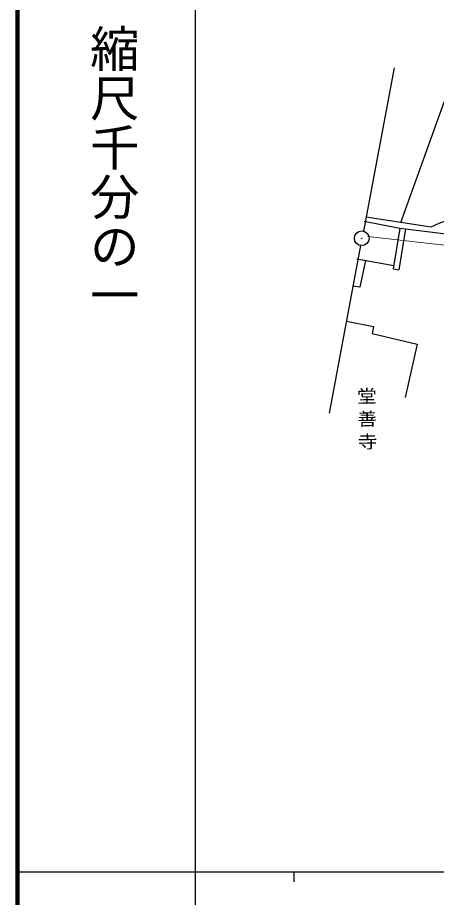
# Model space of a CAD drawing. Units: millimetres, scale not verified. Extents: x 40000 to 680000, y 20000 to 380000.
# Drawn here: x 40000 to 82434, y 202409 to 291662 of the extents above; entities that cross this region are included whole.
import ezdxf
from ezdxf.enums import TextEntityAlignment as Align

# ---------------------------------------------------------------- set-up
doc = ezdxf.new("R2010")
doc.units = ezdxf.units.MM
doc.header["$LTSCALE"] = 1000
doc.linetypes.add('CHAIN', pattern=[18.5, 12, -1.5, 3.5, -1.5])
for name, color, linetype, lineweight in [('M-BGD', 7, 'Continuous', 25), ('M-BMK', 2, 'CHAIN', 13), ('M-TTL', 2, 'Continuous', 140), ('M-TTL-BAND', 7, 'Continuous', 25)]:
    doc.layers.add(name, color=color, linetype=linetype, lineweight=lineweight)
doc.styles.add('@ＭＳ ゴシック', font='')
doc.styles.get('@ＭＳ ゴシック').set_extended_font_data('@MS Gothic')

# ---------------------------------------------------------------- blocks, each defined once
blk = doc.blocks.new('BUHIN132')
at = {"color": 7, "linetype": 'Continuous', "lineweight": 25}
for radius in [746, 22.5]:
    blk.add_circle((0, 0), radius, dxfattribs=at)

msp = doc.modelspace()

# ---------------------------------------------------------------- linework, layer by layer
at = {"layer": 'M-BGD'}
for p, q in [((78829, 270875), (86731, 292919)), ((78156, 286578), (75034, 270006)), ((75294, 271463), (81917, 270425)), ((75115, 271023), (78728, 270314)), ((78728, 270314), (78053, 266160)), ((79321, 270218), (78646, 266064)), ((78728, 270314), (79321, 270218)), ((79321, 270218), (116528, 265717)), ((74757, 268533), (71555, 251536)), ((74388, 267181), (78113, 266529)), ((75250, 267030), (74674, 264299)), ((78053, 266160), (78646, 266064)), ((74674, 264299), (73947, 264403)), ((73320, 260873), (76048, 260341)), ((76048, 260341), (75914, 259609)), ((75914, 259609), (80471, 258545)), ((80471, 258545), (79274, 253110))]:
    msp.add_line(p, q, dxfattribs=at)
msp.add_lwpolyline([(81917, 270425), (82713, 270791), (83535, 271101), (84194, 271257), (84875, 271355), (87358, 271595), (89855, 271775), (91701, 271835), (93549, 271835), (94908, 271784), (96268, 271672), (99778, 271304), (103298, 270996), (105543, 270869), (107787, 270802), (109082, 270834), (110384, 270927), (112866, 271065), (115355, 271263), (116010, 271341), (116665, 271423)], dxfattribs=at)
at = {"layer": 'M-BMK'}
msp.add_line((75474, 269454), (149705, 261086), dxfattribs=at)
at = {"layer": 'M-TTL'}
msp.add_line((40000, 380000), (40000, 20000), dxfattribs=at)
at = {"layer": 'M-TTL-BAND'}
for p, q in [((58000, 370000), (58000, 20000)), ((40000, 205000), (579000, 205000)), ((68000, 205000), (68000, 204000))]:
    msp.add_line(p, q, dxfattribs=at)

# ---------------------------------------------------------------- block references
at = {"layer": 'M-BGD', "rotation": 359.5231}
msp.add_blockref('BUHIN132', (74872, 269274), dxfattribs=at)

# ---------------------------------------------------------------- texts
at = {"layer": 'M-BGD', "insert": (74486, 254167), "char_height": 1466, "attachment_point": 7, "rotation": 270.8, "style": '@ＭＳ ゴシック'}
msp.add_mtext('\\T1.28;\\W0.9;堂善寺', dxfattribs=at)
at = {"layer": 'M-TTL-BAND', "style": '@ＭＳ ゴシック'}
msp.add_text('縮尺千分の一', height=3666, rotation=270, dxfattribs=at).set_placement((49777, 261030), align=Align.MIDDLE_RIGHT)

doc.saveas('drawing.dxf')
